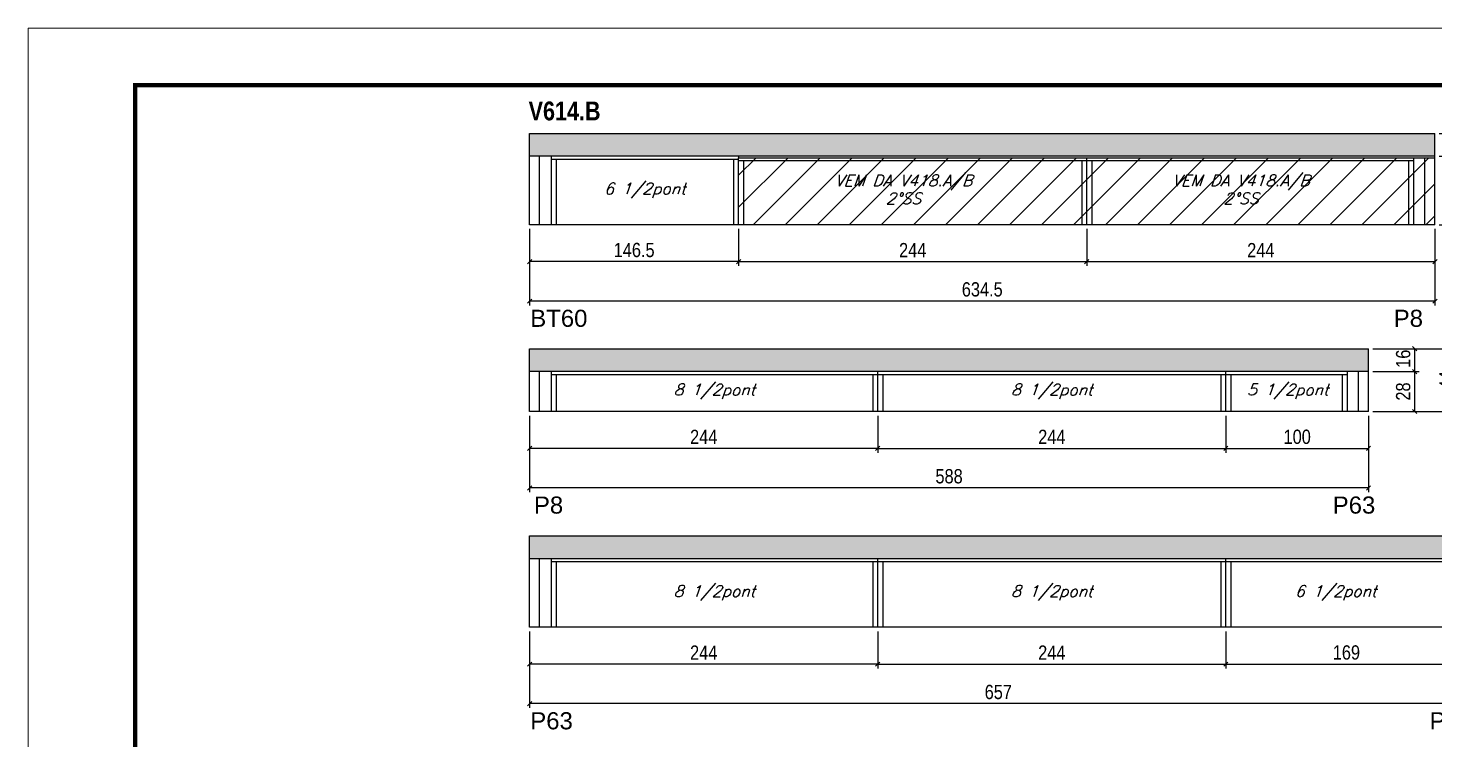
# Model space of a CAD drawing. Extents: x 3309 to 9590, y -2522 to 14608.
# Drawn here: x 3309 to 4295, y 10663 to 11162 of the extents above; entities that cross this region are included whole.
import ezdxf

# ---------------------------------------------------------------- set-up
doc = ezdxf.new("R2010")
doc.units = 0
doc.linetypes.add('DASHED', pattern=[0.75, 0.5, -0.25])
for name, color, linetype in [('5', 5, 'Continuous'), ('COTA', 241, 'Continuous'), ('NOMENCLATURA', 7, 'Continuous'), ('Painéis', 200, 'Continuous'), ('SARR_2.2x7', 40, 'Continuous'), ('SARR_3.5x7', 81, 'Continuous'), ('texto', 7, 'Continuous')]:
    doc.layers.add(name, color=color, linetype=linetype)
for name, color, linetype, lineweight in [('Folhas', 255, 'Continuous', 9), ('Hachura', 251, 'Continuous', 9), ('SARRAFO DE PRESSAO', 251, 'DASHED', 9)]:
    doc.layers.add(name, color=color, linetype=linetype, lineweight=lineweight)
doc.styles.add('COTA TECNICA', font='techl___.ttf', dxfattribs={"height": 10})
doc.styles.add('Romans', font='romans.shx')
doc.styles.get("Standard").update_dxf_attribs({"font": 'arial.ttf'})
doc.styles.add('TECNICA', font='techb___.ttf', dxfattribs={"height": 10})
doc.dimstyles.new('PAINEL', dxfattribs={"dimtxt": 10, "dimasz": 3, "dimexe": 3, "dimexo": 3, "dimgap": 3, "dimtad": 1, "dimdec": 1, "dimzin": 12, "dimdsep": 46, "dimtxsty": 'COTA TECNICA', "dimblk1": 'OBLIQUE', "dimblk2": 'OBLIQUE', "dimsah": 1, "dimcen": 0.9, "dimclrd": 4, "dimclre": 4, "dimclrt": 240, "dimadec": 1, "dimazin": 3, "dimtfac": 1, "dimtdec": 1, "dimtmove": 0, "dimatfit": 3, "dimfxl": 1, "dimtolj": 1, "dimtzin": 12, "dimarcsym": 0})

# ---------------------------------------------------------------- blocks, each defined once
blk = doc.blocks.new('9999999999')
at = {"layer": 'Folhas'}
blk.add_lwpolyline([(98138.98, 34190.21), (99623.98, 34190.21), (99623.98, 35240.21), (98138.98, 35240.21)], close=True, dxfattribs=at)
at = {"layer": 'Folhas', "color": 30, "const_width": 3}
blk.add_lwpolyline([(98213.98, 34230.21), (99583.98, 34230.21), (99583.98, 35200.21), (98213.98, 35200.21)], close=True, dxfattribs=at)
blk = doc.blocks.new('_Oblique')
at = {"color": 0, "linetype": 'ByBlock', "lineweight": -2}
blk.add_line((-0.5, -0.5), (0.5, 0.5), dxfattribs=at)
blk = doc.blocks.new('*D264')
at = {"layer": 'COTA', "color": 4, "linetype": 'ByBlock', "lineweight": -2, "transparency": 16777216}
for p, q in [((3660.88, 11021.23), (3660.88, 10995.32)), ((3807.38, 11021.23), (3807.38, 10995.32)), ((3807.38, 10998.32), (3660.88, 10998.32))]:
    blk.add_line(p, q, dxfattribs=at)
at = {"layer": 'Defpoints', "color": 0, "linetype": 'ByBlock', "transparency": 16777216}
for p in [(3660.88, 11024.23), (3807.38, 11024.23), (3660.88, 10998.32)]:
    blk.add_point(p, dxfattribs=at)
at = {"layer": 'COTA', "color": 4, "linetype": 'ByBlock', "lineweight": -2, "transparency": 16777216, "xscale": 3, "yscale": 3, "zscale": 3, "rotation": 180}
blk.add_blockref('_Oblique', (3660.88, 10998.32), dxfattribs=at)
at = {"layer": 'COTA', "color": 4, "linetype": 'ByBlock', "lineweight": -2, "transparency": 16777216, "xscale": 3, "yscale": 3, "zscale": 3}
blk.add_blockref('_Oblique', (3807.38, 10998.32), dxfattribs=at)
at = {"layer": 'COTA', "color": 240, "linetype": 'ByBlock', "transparency": 16777216, "insert": (3734.13, 11006.43), "char_height": 10, "attachment_point": 5, "style": 'COTA TECNICA'}
blk.add_mtext('\\A1;146.5', dxfattribs=at)
blk = doc.blocks.new('*D266')
at = {"layer": 'COTA', "color": 4, "linetype": 'ByBlock', "lineweight": -2, "transparency": 16777216}
for p, q in [((3660.88, 11021.23), (3660.88, 10967.61)), ((4295.38, 11021.23), (4295.38, 10967.61)), ((4295.38, 10970.61), (3660.88, 10970.61))]:
    blk.add_line(p, q, dxfattribs=at)
at = {"layer": 'Defpoints', "color": 0, "linetype": 'ByBlock', "transparency": 16777216}
for p in [(3660.88, 11024.23), (4295.38, 11024.23), (3660.88, 10970.61)]:
    blk.add_point(p, dxfattribs=at)
at = {"layer": 'COTA', "color": 4, "linetype": 'ByBlock', "lineweight": -2, "transparency": 16777216, "xscale": 3, "yscale": 3, "zscale": 3, "rotation": 180}
blk.add_blockref('_Oblique', (3660.88, 10970.61), dxfattribs=at)
at = {"layer": 'COTA', "color": 4, "linetype": 'ByBlock', "lineweight": -2, "transparency": 16777216, "xscale": 3, "yscale": 3, "zscale": 3}
blk.add_blockref('_Oblique', (4295.38, 10970.61), dxfattribs=at)
at = {"layer": 'COTA', "color": 240, "linetype": 'ByBlock', "transparency": 16777216, "insert": (3978.13, 10978.83), "char_height": 10, "attachment_point": 5, "style": 'COTA TECNICA'}
blk.add_mtext('\\A1;634.5', dxfattribs=at)
blk = doc.blocks.new('*D265')
at = {"layer": 'COTA', "color": 4, "lineweight": -2, "transparency": 16777216}
for p, q in [((3807.38, 11021.23), (3807.38, 10995.32)), ((4051.38, 11021.23), (4051.38, 10995.32)), ((3807.38, 10998.32), (4051.38, 10998.32))]:
    blk.add_line(p, q, dxfattribs=at)
at = {"layer": 'Defpoints', "color": 0, "transparency": 16777216}
for p in [(3807.38, 11024.23, 0), (4051.38, 11024.23, 0), (4051.38, 10998.32)]:
    blk.add_point(p, dxfattribs=at)
at = {"layer": 'COTA', "color": 4, "lineweight": -2, "transparency": 16777216, "xscale": 3, "yscale": 3, "zscale": 3, "rotation": 180}
blk.add_blockref('_Oblique', (3807.38, 10998.32), dxfattribs=at)
at = {"layer": 'COTA', "color": 4, "lineweight": -2, "transparency": 16777216, "xscale": 3, "yscale": 3, "zscale": 3}
blk.add_blockref('_Oblique', (4051.38, 10998.32), dxfattribs=at)
at = {"layer": 'COTA', "color": 240, "transparency": 16777216, "insert": (3929.38, 11006.39), "char_height": 10, "attachment_point": 5, "style": 'COTA TECNICA'}
blk.add_mtext('\\A1;244', dxfattribs=at)
blk = doc.blocks.new('*D267')
at = {"layer": 'COTA', "color": 4, "lineweight": -2, "transparency": 16777216}
for p, q in [((4051.38, 11021.23), (4051.38, 10995.32)), ((4295.38, 11021.23), (4295.38, 10995.32)), ((4051.38, 10998.32), (4295.38, 10998.32))]:
    blk.add_line(p, q, dxfattribs=at)
at = {"layer": 'Defpoints', "color": 0, "transparency": 16777216}
for p in [(4051.38, 11024.23, 0), (4295.38, 11024.23, 0), (4295.38, 10998.32)]:
    blk.add_point(p, dxfattribs=at)
at = {"layer": 'COTA', "color": 4, "lineweight": -2, "transparency": 16777216, "xscale": 3, "yscale": 3, "zscale": 3, "rotation": 180}
blk.add_blockref('_Oblique', (4051.38, 10998.32), dxfattribs=at)
at = {"layer": 'COTA', "color": 4, "lineweight": -2, "transparency": 16777216, "xscale": 3, "yscale": 3, "zscale": 3}
blk.add_blockref('_Oblique', (4295.38, 10998.32), dxfattribs=at)
at = {"layer": 'COTA', "color": 240, "transparency": 16777216, "insert": (4173.38, 11006.39), "char_height": 10, "attachment_point": 5, "style": 'COTA TECNICA'}
blk.add_mtext('\\A1;244', dxfattribs=at)
blk = doc.blocks.new('*D268')
at = {"layer": 'COTA', "color": 4, "linetype": 'ByBlock', "lineweight": -2, "transparency": 16777216}
for p, q in [((3660.88, 10890.23), (3660.88, 10864.31)), ((3904.88, 10890.23), (3904.88, 10864.31)), ((3904.88, 10867.31), (3660.88, 10867.31))]:
    blk.add_line(p, q, dxfattribs=at)
at = {"layer": 'Defpoints', "color": 0, "linetype": 'ByBlock', "transparency": 16777216}
for p in [(3660.88, 10893.23), (3904.88, 10893.23), (3660.88, 10867.31)]:
    blk.add_point(p, dxfattribs=at)
at = {"layer": 'COTA', "color": 4, "linetype": 'ByBlock', "lineweight": -2, "transparency": 16777216, "xscale": 3, "yscale": 3, "zscale": 3, "rotation": 180}
blk.add_blockref('_Oblique', (3660.88, 10867.31), dxfattribs=at)
at = {"layer": 'COTA', "color": 4, "linetype": 'ByBlock', "lineweight": -2, "transparency": 16777216, "xscale": 3, "yscale": 3, "zscale": 3}
blk.add_blockref('_Oblique', (3904.88, 10867.31), dxfattribs=at)
at = {"layer": 'COTA', "color": 240, "linetype": 'ByBlock', "transparency": 16777216, "insert": (3782.88, 10875.39), "char_height": 10, "attachment_point": 5, "style": 'COTA TECNICA'}
blk.add_mtext('\\A1;244', dxfattribs=at)
blk = doc.blocks.new('*D271')
at = {"layer": 'COTA', "color": 4, "linetype": 'ByBlock', "lineweight": -2, "transparency": 16777216}
for p, q in [((3660.88, 10890.23), (3660.88, 10836.61)), ((4248.88, 10890.23), (4248.88, 10836.61)), ((4248.88, 10839.61), (3660.88, 10839.61))]:
    blk.add_line(p, q, dxfattribs=at)
at = {"layer": 'Defpoints', "color": 0, "linetype": 'ByBlock', "transparency": 16777216}
for p in [(3660.88, 10893.23), (4248.88, 10893.23), (3660.88, 10839.61)]:
    blk.add_point(p, dxfattribs=at)
at = {"layer": 'COTA', "color": 4, "linetype": 'ByBlock', "lineweight": -2, "transparency": 16777216, "xscale": 3, "yscale": 3, "zscale": 3, "rotation": 180}
blk.add_blockref('_Oblique', (3660.88, 10839.61), dxfattribs=at)
at = {"layer": 'COTA', "color": 4, "linetype": 'ByBlock', "lineweight": -2, "transparency": 16777216, "xscale": 3, "yscale": 3, "zscale": 3}
blk.add_blockref('_Oblique', (4248.88, 10839.61), dxfattribs=at)
at = {"layer": 'COTA', "color": 240, "linetype": 'ByBlock', "transparency": 16777216, "insert": (3954.88, 10847.74), "char_height": 10, "attachment_point": 5, "style": 'COTA TECNICA'}
blk.add_mtext('\\A1;588', dxfattribs=at)
blk = doc.blocks.new('*D272')
at = {"layer": 'COTA', "color": 4, "lineweight": -2, "transparency": 16777216}
for p, q in [((4251.88, 10921.23), (4284.3, 10921.23)), ((4281.3, 10893.23), (4281.3, 10921.23)), ((4251.88, 10893.23), (4284.3, 10893.23))]:
    blk.add_line(p, q, dxfattribs=at)
at = {"layer": 'Defpoints', "color": 0, "transparency": 16777216}
for p in [(4248.88, 10921.23), (4281.3, 10921.23), (4248.88, 10893.23)]:
    blk.add_point(p, dxfattribs=at)
at = {"layer": 'COTA', "color": 4, "lineweight": -2, "transparency": 16777216, "xscale": 3, "yscale": 3, "zscale": 3}
for p, rotation in [((4281.3, 10921.23), 90), ((4281.3, 10893.23), 270)]:
    blk.add_blockref('_Oblique', p, dxfattribs=dict(at, rotation=rotation))
at = {"layer": 'COTA', "color": 240, "transparency": 16777216, "insert": (4273.21, 10907.23), "char_height": 10, "attachment_point": 5, "rotation": 90, "style": 'COTA TECNICA'}
blk.add_mtext('\\A1;28', dxfattribs=at)
blk = doc.blocks.new('*D269')
at = {"layer": 'COTA', "color": 4, "lineweight": -2, "transparency": 16777216}
for p, q in [((3904.88, 10890.23), (3904.88, 10864.31)), ((4148.88, 10890.23), (4148.88, 10864.31)), ((3904.88, 10867.31), (4148.88, 10867.31))]:
    blk.add_line(p, q, dxfattribs=at)
at = {"layer": 'Defpoints', "color": 0, "transparency": 16777216}
for p in [(3904.88, 10893.23, 0), (4148.88, 10893.23, 0), (4148.88, 10867.31)]:
    blk.add_point(p, dxfattribs=at)
at = {"layer": 'COTA', "color": 4, "lineweight": -2, "transparency": 16777216, "xscale": 3, "yscale": 3, "zscale": 3, "rotation": 180}
blk.add_blockref('_Oblique', (3904.88, 10867.31), dxfattribs=at)
at = {"layer": 'COTA', "color": 4, "lineweight": -2, "transparency": 16777216, "xscale": 3, "yscale": 3, "zscale": 3}
blk.add_blockref('_Oblique', (4148.88, 10867.31), dxfattribs=at)
at = {"layer": 'COTA', "color": 240, "transparency": 16777216, "insert": (4026.88, 10875.39), "char_height": 10, "attachment_point": 5, "style": 'COTA TECNICA'}
blk.add_mtext('\\A1;244', dxfattribs=at)
blk = doc.blocks.new('*D273')
at = {"layer": 'COTA', "color": 4, "lineweight": -2, "transparency": 16777216}
for p, q in [((4251.88, 10937.23), (4284.3, 10937.23)), ((4281.3, 10921.23), (4281.3, 10937.23)), ((4251.88, 10921.23), (4284.3, 10921.23))]:
    blk.add_line(p, q, dxfattribs=at)
at = {"layer": 'Defpoints', "color": 0, "transparency": 16777216}
for p in [(4248.88, 10937.23, 0), (4281.3, 10937.23), (4248.88, 10921.23, 0)]:
    blk.add_point(p, dxfattribs=at)
at = {"layer": 'COTA', "color": 4, "lineweight": -2, "transparency": 16777216, "xscale": 3, "yscale": 3, "zscale": 3}
for p, rotation in [((4281.3, 10937.23), 90), ((4281.3, 10921.23), 270)]:
    blk.add_blockref('_Oblique', p, dxfattribs=dict(at, rotation=rotation))
at = {"layer": 'COTA', "color": 240, "transparency": 16777216, "insert": (4273.2, 10930.23), "char_height": 10, "attachment_point": 5, "rotation": 90, "style": 'COTA TECNICA'}
blk.add_mtext('\\A1;16', dxfattribs=at)
blk = doc.blocks.new('*D270')
at = {"layer": 'COTA', "color": 4, "lineweight": -2, "transparency": 16777216}
for p, q in [((4251.88, 10937.23), (4314.6, 10937.23)), ((4311.6, 10937.23), (4311.6, 10893.23)), ((4251.88, 10893.23), (4314.6, 10893.23))]:
    blk.add_line(p, q, dxfattribs=at)
at = {"layer": 'Defpoints', "color": 0, "transparency": 16777216}
for p in [(4248.88, 10937.23, 0), (4248.88, 10893.23, 0), (4311.6, 10893.23)]:
    blk.add_point(p, dxfattribs=at)
at = {"layer": 'COTA', "color": 4, "lineweight": -2, "transparency": 16777216, "xscale": 3, "yscale": 3, "zscale": 3}
for p, rotation in [((4311.6, 10937.23), 90), ((4311.6, 10893.23), 270)]:
    blk.add_blockref('_Oblique', p, dxfattribs=dict(at, rotation=rotation))
at = {"layer": 'COTA', "color": 240, "transparency": 16777216, "insert": (4303.52, 10915.23), "char_height": 10, "attachment_point": 5, "rotation": 90, "style": 'COTA TECNICA'}
blk.add_mtext('\\A1;44', dxfattribs=at)
blk = doc.blocks.new('*D274')
at = {"layer": 'COTA', "color": 4, "lineweight": -2, "transparency": 16777216}
for p, q in [((4148.88, 10890.23), (4148.88, 10864.31)), ((4248.88, 10890.23), (4248.88, 10864.31)), ((4148.88, 10867.31), (4248.88, 10867.31))]:
    blk.add_line(p, q, dxfattribs=at)
at = {"layer": 'Defpoints', "color": 0, "transparency": 16777216}
for p in [(4148.88, 10893.23, 0), (4248.88, 10893.23, 0), (4248.88, 10867.31)]:
    blk.add_point(p, dxfattribs=at)
at = {"layer": 'COTA', "color": 4, "lineweight": -2, "transparency": 16777216, "xscale": 3, "yscale": 3, "zscale": 3, "rotation": 180}
blk.add_blockref('_Oblique', (4148.88, 10867.31), dxfattribs=at)
at = {"layer": 'COTA', "color": 4, "lineweight": -2, "transparency": 16777216, "xscale": 3, "yscale": 3, "zscale": 3}
blk.add_blockref('_Oblique', (4248.88, 10867.31), dxfattribs=at)
at = {"layer": 'COTA', "color": 240, "transparency": 16777216, "insert": (4198.88, 10875.42), "char_height": 10, "attachment_point": 5, "style": 'COTA TECNICA'}
blk.add_mtext('\\A1;100', dxfattribs=at)
blk = doc.blocks.new('*D275')
at = {"layer": 'COTA', "color": 4, "linetype": 'ByBlock', "lineweight": -2, "transparency": 16777216}
for p, q in [((3660.88, 10738.92), (3660.88, 10713)), ((3904.88, 10738.92), (3904.88, 10713)), ((3904.88, 10716), (3660.88, 10716))]:
    blk.add_line(p, q, dxfattribs=at)
at = {"layer": 'Defpoints', "color": 0, "linetype": 'ByBlock', "transparency": 16777216}
for p in [(3660.88, 10741.92), (3904.88, 10741.92), (3660.88, 10716)]:
    blk.add_point(p, dxfattribs=at)
at = {"layer": 'COTA', "color": 4, "linetype": 'ByBlock', "lineweight": -2, "transparency": 16777216, "xscale": 3, "yscale": 3, "zscale": 3, "rotation": 180}
blk.add_blockref('_Oblique', (3660.88, 10716), dxfattribs=at)
at = {"layer": 'COTA', "color": 4, "linetype": 'ByBlock', "lineweight": -2, "transparency": 16777216, "xscale": 3, "yscale": 3, "zscale": 3}
blk.add_blockref('_Oblique', (3904.88, 10716), dxfattribs=at)
at = {"layer": 'COTA', "color": 240, "linetype": 'ByBlock', "transparency": 16777216, "insert": (3782.88, 10724.08), "char_height": 10, "attachment_point": 5, "style": 'COTA TECNICA'}
blk.add_mtext('\\A1;244', dxfattribs=at)
blk = doc.blocks.new('*D278')
at = {"layer": 'COTA', "color": 4, "linetype": 'ByBlock', "lineweight": -2, "transparency": 16777216}
for p, q in [((3660.88, 10738.92), (3660.88, 10685.29)), ((4317.88, 10738.92), (4317.88, 10685.29)), ((4317.88, 10688.29), (3660.88, 10688.29))]:
    blk.add_line(p, q, dxfattribs=at)
at = {"layer": 'Defpoints', "color": 0, "linetype": 'ByBlock', "transparency": 16777216}
for p in [(3660.88, 10741.92), (4317.88, 10741.92), (3660.88, 10688.29)]:
    blk.add_point(p, dxfattribs=at)
at = {"layer": 'COTA', "color": 4, "linetype": 'ByBlock', "lineweight": -2, "transparency": 16777216, "xscale": 3, "yscale": 3, "zscale": 3, "rotation": 180}
blk.add_blockref('_Oblique', (3660.88, 10688.29), dxfattribs=at)
at = {"layer": 'COTA', "color": 4, "linetype": 'ByBlock', "lineweight": -2, "transparency": 16777216, "xscale": 3, "yscale": 3, "zscale": 3}
blk.add_blockref('_Oblique', (4317.88, 10688.29), dxfattribs=at)
at = {"layer": 'COTA', "color": 240, "linetype": 'ByBlock', "transparency": 16777216, "insert": (3989.38, 10696.4), "char_height": 10, "attachment_point": 5, "style": 'COTA TECNICA'}
blk.add_mtext('\\A1;657', dxfattribs=at)
blk = doc.blocks.new('*D276')
at = {"layer": 'COTA', "color": 4, "lineweight": -2, "transparency": 16777216}
for p, q in [((3904.88, 10738.92), (3904.88, 10713)), ((4148.88, 10738.92), (4148.88, 10713)), ((3904.88, 10716), (4148.88, 10716))]:
    blk.add_line(p, q, dxfattribs=at)
at = {"layer": 'Defpoints', "color": 0, "transparency": 16777216}
for p in [(3904.88, 10741.92, 0), (4148.88, 10741.92, 0), (4148.88, 10716)]:
    blk.add_point(p, dxfattribs=at)
at = {"layer": 'COTA', "color": 4, "lineweight": -2, "transparency": 16777216, "xscale": 3, "yscale": 3, "zscale": 3, "rotation": 180}
blk.add_blockref('_Oblique', (3904.88, 10716), dxfattribs=at)
at = {"layer": 'COTA', "color": 4, "lineweight": -2, "transparency": 16777216, "xscale": 3, "yscale": 3, "zscale": 3}
blk.add_blockref('_Oblique', (4148.88, 10716), dxfattribs=at)
at = {"layer": 'COTA', "color": 240, "transparency": 16777216, "insert": (4026.88, 10724.08), "char_height": 10, "attachment_point": 5, "style": 'COTA TECNICA'}
blk.add_mtext('\\A1;244', dxfattribs=at)
blk = doc.blocks.new('*D281')
at = {"layer": 'COTA', "color": 4, "lineweight": -2, "transparency": 16777216}
for p, q in [((4148.88, 10738.92), (4148.88, 10713)), ((4317.88, 10738.92), (4317.88, 10713)), ((4148.88, 10716), (4317.88, 10716))]:
    blk.add_line(p, q, dxfattribs=at)
at = {"layer": 'Defpoints', "color": 0, "transparency": 16777216}
for p in [(4148.88, 10741.92, 0), (4317.88, 10741.92, 0), (4317.88, 10716)]:
    blk.add_point(p, dxfattribs=at)
at = {"layer": 'COTA', "color": 4, "lineweight": -2, "transparency": 16777216, "xscale": 3, "yscale": 3, "zscale": 3, "rotation": 180}
blk.add_blockref('_Oblique', (4148.88, 10716), dxfattribs=at)
at = {"layer": 'COTA', "color": 4, "lineweight": -2, "transparency": 16777216, "xscale": 3, "yscale": 3, "zscale": 3}
blk.add_blockref('_Oblique', (4317.88, 10716), dxfattribs=at)
at = {"layer": 'COTA', "color": 240, "transparency": 16777216, "insert": (4233.38, 10724.13), "char_height": 10, "attachment_point": 5, "style": 'COTA TECNICA'}
blk.add_mtext('\\A1;169', dxfattribs=at)
blk = doc.blocks.new('*D1293')
at = {"layer": 'COTA', "color": 4, "lineweight": -2, "transparency": 16777216}
for p, q in [((4344.7, 11088.23), (4344.7, 11107.25)), ((4298.38, 11088.23), (4347.7, 11088.23)), ((4344.7, 11072.23), (4344.7, 11088.23)), ((4298.38, 11072.23), (4347.7, 11072.23))]:
    blk.add_line(p, q, dxfattribs=at)
at = {"layer": 'Defpoints', "color": 0, "transparency": 16777216}
for p in [(4295.38, 11088.23, 0), (4344.7, 11088.23), (4295.38, 11072.23, 0)]:
    blk.add_point(p, dxfattribs=at)
at = {"layer": 'COTA', "color": 4, "lineweight": -2, "transparency": 16777216, "xscale": 3, "yscale": 3, "zscale": 3}
for p, rotation in [((4344.7, 11088.23), 90), ((4344.7, 11072.23), 270)]:
    blk.add_blockref('_Oblique', p, dxfattribs=dict(at, rotation=rotation))
at = {"layer": 'COTA', "color": 240, "transparency": 16777216, "insert": (4336.6, 11099.24), "char_height": 10, "attachment_point": 5, "rotation": 90, "style": 'COTA TECNICA'}
blk.add_mtext('\\A1;16', dxfattribs=at)
blk = doc.blocks.new('*D1294')
at = {"layer": 'COTA', "color": 4, "lineweight": -2, "transparency": 16777216}
for p, q in [((4298.38, 11088.23), (4382.22, 11088.23)), ((4379.22, 11024.23), (4379.22, 11088.23)), ((4298.38, 11024.23), (4382.22, 11024.23))]:
    blk.add_line(p, q, dxfattribs=at)
at = {"layer": 'Defpoints', "color": 0, "transparency": 16777216}
for p in [(4295.38, 11088.23, 0), (4379.22, 11088.23), (4295.38, 11024.23, 0)]:
    blk.add_point(p, dxfattribs=at)
at = {"layer": 'COTA', "color": 4, "lineweight": -2, "transparency": 16777216, "xscale": 3, "yscale": 3, "zscale": 3}
for p, rotation in [((4379.22, 11088.23), 90), ((4379.22, 11024.23), 270)]:
    blk.add_blockref('_Oblique', p, dxfattribs=dict(at, rotation=rotation))
at = {"layer": 'COTA', "color": 240, "transparency": 16777216, "insert": (4371.12, 11056.23), "char_height": 10, "attachment_point": 5, "rotation": 90, "style": 'COTA TECNICA'}
blk.add_mtext('\\A1;64', dxfattribs=at)
blk = doc.blocks.new('*D1295')
at = {"layer": 'COTA', "color": 4, "lineweight": -2, "transparency": 16777216}
for p, q in [((4344.7, 11088.23), (4344.7, 11107.25)), ((4298.38, 11088.23), (4347.7, 11088.23)), ((4344.7, 11072.23), (4344.7, 11088.23)), ((4298.38, 11072.23), (4347.7, 11072.23))]:
    blk.add_line(p, q, dxfattribs=at)
at = {"layer": 'Defpoints', "color": 0, "transparency": 16777216}
for p in [(4295.38, 11088.23, 0), (4344.7, 11088.23), (4295.38, 11072.23, 0)]:
    blk.add_point(p, dxfattribs=at)
at = {"layer": 'COTA', "color": 4, "lineweight": -2, "transparency": 16777216, "xscale": 3, "yscale": 3, "zscale": 3}
for p, rotation in [((4344.7, 11088.23), 90), ((4344.7, 11072.23), 270)]:
    blk.add_blockref('_Oblique', p, dxfattribs=dict(at, rotation=rotation))
at = {"layer": 'COTA', "color": 240, "transparency": 16777216, "insert": (4336.6, 11099.24), "char_height": 10, "attachment_point": 5, "rotation": 90, "style": 'COTA TECNICA'}
blk.add_mtext('\\A1;16', dxfattribs=at)

msp = doc.modelspace()

# ---------------------------------------------------------------- hatches: boundary and pattern name
at = {"layer": 'COTA'}
h = msp.add_hatch(dxfattribs=at)
h.set_pattern_fill('AR-CONC', color=256, scale=0.03)
h.set_pattern_definition([(50, (-3265.8637, -2187.7727), (5.4655401, -0.4781726), [0.5715, -6.2865]), (355, (-3265.864, -2187.7727), (-1.0573026, 5.7317054), [0.4572, -5.0292175]), (100.451445, (-3265.4083, -2187.8125), (4.4082374, 5.2535326), [0.4857003, -5.3427073]), (46.1842, (-3265.864, -2186.249), (8.1323712, -1.2612698), [0.85725, -9.42975]), (96.63556, (-3265.186, -2186.354), (7.122124, 7.4227837), [0.7285507, -8.0140682]), (351.18415, (-3265.864, -2186.249), (7.122124, 7.4227837), [0.685799, -7.543792]), (21, (-3265.1017, -2186.6297), (4.5484317, -3.067956), [0.5715, -6.2865]), (326, (-3265.102, -2186.6297), (1.8540609, 5.525639), [0.4572, -5.0292]), (71.451445, (-3264.7227, -2186.8853), (6.4024926, 2.457683), [0.4857003, -5.3426981]), (37.5, (-3265.8637, -2187.7727), (0.0926581, 2.53665117), [0, -4.96824, 0, -5.1054, 0, -5.04825]), (7.5, (-3265.8637, -2187.7727), (2.00458988, 3.00541724), [0, -2.91084, 0, -4.85394, 0, -1.92405]), (327.5, (-3267.563, -2187.7727), (4.06771786, -0.17186232), [0, -1.905, 0, -5.9436, 0, -7.8867]), (317.5, (-3268.325, -2187.7727), (4.4438754, 0.7627947), [0, -2.4765, 0, -3.94716, 0, -5.6007])])
h.paths.add_polyline_path([(4295.38, 11072.23), (4295.38, 11088.23), (3660.88, 11088.23), (3660.88, 11072.23)])
h = msp.add_hatch(dxfattribs=at)
h.set_pattern_fill('AR-CONC', color=256, scale=0.03)
h.set_pattern_definition([(50, (-3265.8637, -2338.7763), (5.4655401, -0.4781726), [0.5715, -6.2865]), (355, (-3265.864, -2338.7763), (-1.0573026, 5.7317054), [0.4572, -5.0292175]), (100.451445, (-3265.4083, -2338.816), (4.4082374, 5.2535326), [0.4857003, -5.3427073]), (46.1842, (-3265.864, -2337.2523), (8.1323712, -1.2612698), [0.85725, -9.42975]), (96.63556, (-3265.186, -2337.3575), (7.122124, 7.4227837), [0.7285507, -8.0140682]), (351.18415, (-3265.864, -2337.252), (7.122124, 7.4227837), [0.685799, -7.543792]), (21, (-3265.1017, -2337.6333), (4.5484317, -3.067956), [0.5715, -6.2865]), (326, (-3265.102, -2337.6333), (1.8540609, 5.525639), [0.4572, -5.0292]), (71.451445, (-3264.7227, -2337.889), (6.4024926, 2.457683), [0.4857003, -5.3426981]), (37.5, (-3265.8637, -2338.7763), (0.0926581, 2.53665117), [0, -4.96824, 0, -5.1054, 0, -5.04825]), (7.5, (-3265.8637, -2338.7763), (2.00458988, 3.00541724), [0, -2.91084, 0, -4.85394, 0, -1.92405]), (327.5, (-3267.563, -2338.7763), (4.06771786, -0.17186232), [0, -1.905, 0, -5.9436, 0, -7.8867]), (317.5, (-3268.325, -2338.7763), (4.4438754, 0.7627947), [0, -2.4765, 0, -3.94716, 0, -5.6007])])
h.paths.add_polyline_path([(4248.88, 10921.23), (4248.88, 10937.23), (3660.88, 10937.23), (3660.88, 10921.23)])
h = msp.add_hatch(dxfattribs=at)
h.set_pattern_fill('AR-CONC', color=256, scale=0.03)
h.set_pattern_definition([(50, (-3265.8637, -2470.088), (5.4655401, -0.4781726), [0.5715, -6.2865]), (355, (-3265.864, -2470.088), (-1.0573026, 5.7317054), [0.4572, -5.0292175]), (100.451445, (-3265.4083, -2470.1277), (4.4082374, 5.2535326), [0.4857003, -5.3427073]), (46.1842, (-3265.864, -2468.564), (8.1323712, -1.2612698), [0.85725, -9.42975]), (96.63556, (-3265.186, -2468.669), (7.122124, 7.4227837), [0.7285507, -8.0140682]), (351.18415, (-3265.864, -2468.564), (7.122124, 7.4227837), [0.685799, -7.543792]), (21, (-3265.1017, -2468.945), (4.5484317, -3.067956), [0.5715, -6.2865]), (326, (-3265.102, -2468.945), (1.8540609, 5.525639), [0.4572, -5.0292]), (71.451445, (-3264.7227, -2469.2005), (6.4024926, 2.457683), [0.4857003, -5.3426981]), (37.5, (-3265.8637, -2470.0879), (0.0926581, 2.53665117), [0, -4.96824, 0, -5.1054, 0, -5.04825]), (7.5, (-3265.8637, -2470.088), (2.00458988, 3.00541724), [0, -2.91084, 0, -4.85394, 0, -1.92405]), (327.5, (-3267.563, -2470.0879), (4.06771786, -0.17186232), [0, -1.905, 0, -5.9436, 0, -7.8867]), (317.5, (-3268.325, -2470.088), (4.44387544, 0.7627947), [0, -2.4765, 0, -3.94716, 0, -5.6007])])
h.paths.add_polyline_path([(4317.88, 10789.92), (4317.88, 10805.92), (3660.88, 10805.92), (3660.88, 10789.92)])
at = {"layer": 'Hachura', "linetype": 'ByBlock'}
h = msp.add_hatch(dxfattribs=at)
h.set_pattern_fill('ANSI31', color=256, scale=5)
h.paths.add_polyline_path([(3807.38, 11071.23), (3807.38, 11024.23), (4051.38, 11024.23), (4051.38, 11071.23)])
h.paths.add_polyline_path([(4295.38, 11024.23), (4295.38, 11071.23), (4051.38, 11071.23), (4051.38, 11024.23)])

# ---------------------------------------------------------------- linework, layer by layer
at = {"layer": 'COTA'}
for p, q in [((3660.88, 11072.23, 0), (3660.88, 11088.23, 0)), ((3660.88, 11088.23, 0), (4295.38, 11088.23, 0)), ((4295.38, 11072.23, 0), (4295.38, 11088.23, 0)), ((3660.88, 10921.23, 0), (3660.88, 10937.23, 0)), ((3660.88, 10937.23, 0), (4248.88, 10937.23, 0)), ((4248.88, 10921.23, 0), (4248.88, 10937.23, 0)), ((3660.88, 10789.92, 0), (3660.88, 10805.92, 0)), ((3660.88, 10805.92, 0), (4317.88, 10805.92, 0))]:
    msp.add_line(p, q, dxfattribs=at)
at = {"layer": 'Painéis', "linetype": 'ByBlock'}
for p, q in [((4295.38, 11072.23, 0), (3660.88, 11072.23, 0)), ((3660.88, 11024.23, 0), (3660.88, 11072.23, 0)), ((3807.38, 11024.23, 0), (3807.38, 11071.23, 0)), ((4051.38, 11024.23, 0), (4051.38, 11071.23, 0)), ((4295.38, 11024.23, 0), (4295.38, 11072.23, 0)), ((4295.38, 11024.23, 0), (3660.88, 11024.23, 0)), ((4248.88, 10921.23, 0), (3660.88, 10921.23, 0)), ((3660.88, 10893.23, 0), (3660.88, 10921.23, 0)), ((3904.88, 10893.23, 0), (3904.88, 10921.23, 0)), ((4148.88, 10893.23, 0), (4148.88, 10921.23, 0)), ((4248.88, 10893.23, 0), (4248.88, 10921.23, 0)), ((4248.88, 10893.23, 0), (3660.88, 10893.23, 0)), ((4317.88, 10789.92, 0), (3660.88, 10789.92, 0)), ((3660.88, 10741.92, 0), (3660.88, 10789.92, 0)), ((3904.88, 10741.92, 0), (3904.88, 10789.92, 0)), ((4148.88, 10741.92, 0), (4148.88, 10789.92, 0)), ((4317.88, 10741.92, 0), (3660.88, 10741.92, 0))]:
    msp.add_line(p, q, dxfattribs=at)
at = {"layer": 'Painéis', "linetype": 'ByBlock', "elevation": 0}
msp.add_lwpolyline([(3807.38, 11071.23), (4295.38, 11071.23), (4295.38, 11072.23), (3807.38, 11072.23)], close=True, dxfattribs=at)
at = {"layer": 'SARR_2.2x7', "linetype": 'Continuous'}
for p, q in [((3667.88, 11024.23, 0), (3667.88, 11072.23, 0)), ((3807.38, 11070.03, 0), (3675.88, 11070.03, 0)), ((4051.38, 11069.03, 0), (3807.38, 11069.03, 0)), ((4280.38, 11069.03, 0), (4051.38, 11069.03, 0)), ((4288.38, 11024.23, 0), (4288.38, 11071.23, 0)), ((3667.88, 10893.23, 0), (3667.88, 10921.23, 0)), ((3904.88, 10919.03, 0), (3675.88, 10919.03, 0)), ((4148.88, 10919.03, 0), (3904.88, 10919.03, 0)), ((4233.88, 10919.03, 0), (4148.88, 10919.03, 0)), ((4241.88, 10893.23, 0), (4241.88, 10921.23, 0)), ((3667.88, 10741.92, 0), (3667.88, 10789.92, 0)), ((3904.88, 10787.72, 0), (3675.88, 10787.72, 0)), ((4148.88, 10787.72, 0), (3904.88, 10787.72, 0)), ((4302.88, 10787.72, 0), (4148.88, 10787.72, 0))]:
    msp.add_line(p, q, dxfattribs=at)
at = {"layer": 'SARR_3.5x7'}
for p, q in [((3675.88, 11072.23, 0), (3675.88, 11024.23, 0)), ((3679.38, 11070.03, 0), (3679.38, 11024.23, 0)), ((3803.88, 11070.03, 0), (3803.88, 11024.23, 0)), ((3810.88, 11069.03, 0), (3810.88, 11024.23, 0)), ((4047.88, 11069.03, 0), (4047.88, 11024.23, 0)), ((4054.88, 11069.03, 0), (4054.88, 11024.23, 0)), ((4276.88, 11069.03, 0), (4276.88, 11024.23, 0)), ((4280.38, 11071.23, 0), (4280.38, 11024.23, 0)), ((3675.88, 10921.23, 0), (3675.88, 10893.23, 0)), ((3679.38, 10919.03, 0), (3679.38, 10893.23, 0)), ((3901.38, 10919.03, 0), (3901.38, 10893.23, 0)), ((3908.38, 10919.03, 0), (3908.38, 10893.23, 0)), ((4145.38, 10919.03, 0), (4145.38, 10893.23, 0)), ((4152.38, 10919.03, 0), (4152.38, 10893.23, 0)), ((4230.38, 10919.03, 0), (4230.38, 10893.23, 0)), ((4233.88, 10921.23, 0), (4233.88, 10893.23, 0)), ((3675.88, 10789.92, 0), (3675.88, 10741.92, 0)), ((3679.38, 10787.72, 0), (3679.38, 10741.92, 0)), ((3901.38, 10787.72, 0), (3901.38, 10741.92, 0)), ((3908.38, 10787.72, 0), (3908.38, 10741.92, 0)), ((4145.38, 10787.72, 0), (4145.38, 10741.92, 0)), ((4152.38, 10787.72, 0), (4152.38, 10741.92, 0))]:
    msp.add_line(p, q, dxfattribs=at)

# ---------------------------------------------------------------- block references
at = {"layer": 'SARRAFO DE PRESSAO', "color": 6, "linetype": 'ByBlock'}
msp.add_blockref('9999999999', (-94829.61, -24078.07), dxfattribs=at)

# ---------------------------------------------------------------- texts
at = {"layer": '5', "linetype": 'Continuous'}
for s, rotation, p in [('BT60', 0.00004, (3661.33, 10952.6, 0)), ('P8', 0.00004, (4266.56, 10952.6, 0)), ('P8', 359.99996, (3663.9, 10821.59, 0)), ('P63', 359.99996, (4223.79, 10821.59, 0)), ('P63', 0.00004, (3661.33, 10670.28, 0)), ('P21', 0.00004, (4291.7, 10670.28, 0))]:
    msp.add_text(s, height=12, rotation=rotation, dxfattribs=at).set_placement(p)
at = {"layer": 'NOMENCLATURA', "style": 'TECNICA'}
msp.add_text('V614.B', height=13.2, dxfattribs=at).set_placement((3660.16, 11097.42, 0))
at = {"layer": 'texto', "color": 2, "char_height": 8, "attachment_point": 5, "style": 'Romans'}
for s, insert in [('{\\Q19;\\C256;6 1/2pont}', (3741.63, 11048.23, 0)), ('{\\Q19;\\C256;VEM DA V418.A/B}', (3922.88, 11053.91, 0)), ('{\\Q19;\\C256;VEM DA V418.A/B}', (4159.38, 11053.91, 0)), ('{\\Q19;\\C256;2°SS}', (3922.88, 11042.63, 0)), ('{\\Q19;\\C256;2°SS}', (4159.38, 11042.63, 0)), ('{\\Q19;\\C256;8 1/2pont}', (3790.38, 10907.23, 0)), ('{\\Q19;\\C256;8 1/2pont}', (4026.88, 10907.23, 0)), ('{\\Q19;\\C256;5 1/2pont}', (4192.28, 10907.23, 0)), ('{\\Q19;\\C256;8 1/2pont}', (3790.38, 10765.92, 0)), ('{\\Q19;\\C256;8 1/2pont}', (4026.88, 10765.92, 0)), ('{\\Q19;\\C256;6 1/2pont}', (4225.88, 10765.92, 0))]:
    msp.add_mtext(s, dxfattribs=dict(at, insert=insert))

# ---------------------------------------------------------------- dimensions: what is measured, and where the dimension line sits
at = {"layer": 'COTA'}
for base, p1, p2, picture, middle in [((4344.7, 11088.23, 0), (4295.38, 11072.23, 0), (4295.38, 11088.23, 0), '*D1293', (4336.6, 11099.24, 0)), ((4344.7, 11088.23, 0), (4295.38, 11072.23, 0), (4295.38, 11088.23, 0), '*D1295', (4336.6, 11099.24, 0)), ((4379.22, 11088.23, 0), (4295.38, 11024.23, 0), (4295.38, 11088.23, 0), '*D1294', (4371.12, 11056.23, 0)), ((4311.6, 10893.23), (4248.88, 10937.23, 0), (4248.88, 10893.23, 0), '*D270', (4303.52, 10915.23)), ((4281.3, 10921.23, 0), (4248.88, 10893.23, 0), (4248.88, 10921.23, 0), '*D272', (4273.21, 10907.23, 0))]:
    dim = msp.add_linear_dim(base=base, p1=p1, p2=p2, angle=90, dimstyle='PAINEL', dxfattribs=at)
    dim.commit()
    dim.dimension.update_dxf_attribs({"geometry": picture, "text_midpoint": middle})
at = {"layer": 'COTA', "linetype": 'ByBlock'}
for base, p1, p2, picture, middle in [((3660.88, 10998.32, 0), (3807.38, 11024.23, 0), (3660.88, 11024.23, 0), '*D264', (3734.13, 11006.43, 0)), ((3660.88, 10867.31, 0), (3904.88, 10893.23, 0), (3660.88, 10893.23, 0), '*D268', (3782.88, 10875.39, 0)), ((3660.88, 10716, 0), (3904.88, 10741.92, 0), (3660.88, 10741.92, 0), '*D275', (3782.88, 10724.08, 0))]:
    dim = msp.add_linear_dim(base=base, p1=p1, p2=p2, angle=180, dimstyle='PAINEL', override={"dimtmove": 1}, dxfattribs=at)
    dim.commit()
    dim.dimension.update_dxf_attribs({"geometry": picture, "text_midpoint": middle})
for base, p1, p2, picture, middle in [((3660.88, 10970.61, 0), (4295.38, 11024.23, 0), (3660.88, 11024.23, 0), '*D266', (3978.13, 10978.83, 0)), ((3660.88, 10839.61, 0), (4248.88, 10893.23, 0), (3660.88, 10893.23, 0), '*D271', (3954.88, 10847.74, 0)), ((3660.88, 10688.29, 0), (4317.88, 10741.92, 0), (3660.88, 10741.92, 0), '*D278', (3989.38, 10696.4, 0))]:
    dim = msp.add_linear_dim(base=base, p1=p1, p2=p2, angle=180, dimstyle='PAINEL', dxfattribs=at)
    dim.commit()
    dim.dimension.update_dxf_attribs({"geometry": picture, "text_midpoint": middle})
at = {"layer": 'COTA'}
for base, p1, p2, picture, middle in [((4051.38, 10998.32), (3807.38, 11024.23, 0), (4051.38, 11024.23, 0), '*D265', (3929.38, 11006.39)), ((4295.38, 10998.32), (4051.38, 11024.23, 0), (4295.38, 11024.23, 0), '*D267', (4173.38, 11006.39)), ((4148.88, 10867.31), (3904.88, 10893.23, 0), (4148.88, 10893.23, 0), '*D269', (4026.88, 10875.39)), ((4248.88, 10867.31), (4148.88, 10893.23, 0), (4248.88, 10893.23, 0), '*D274', (4198.88, 10875.42)), ((4148.88, 10716), (3904.88, 10741.92, 0), (4148.88, 10741.92, 0), '*D276', (4026.88, 10724.08)), ((4317.88, 10716), (4148.88, 10741.92, 0), (4317.88, 10741.92, 0), '*D281', (4233.38, 10724.13))]:
    dim = msp.add_linear_dim(base=base, p1=p1, p2=p2, dimstyle='PAINEL', dxfattribs=at)
    dim.commit()
    dim.dimension.update_dxf_attribs({"geometry": picture, "text_midpoint": middle})
dim = msp.add_linear_dim(base=(4281.3, 10937.23), p1=(4248.88, 10921.23, 0), p2=(4248.88, 10937.23, 0), angle=90, dimstyle='PAINEL', dxfattribs=at)
dim.commit()
dim.dimension.update_dxf_attribs({"geometry": '*D273', "text_midpoint": (4281.3, 10930.23), "dimtype": 160})

doc.saveas('drawing.dxf')
